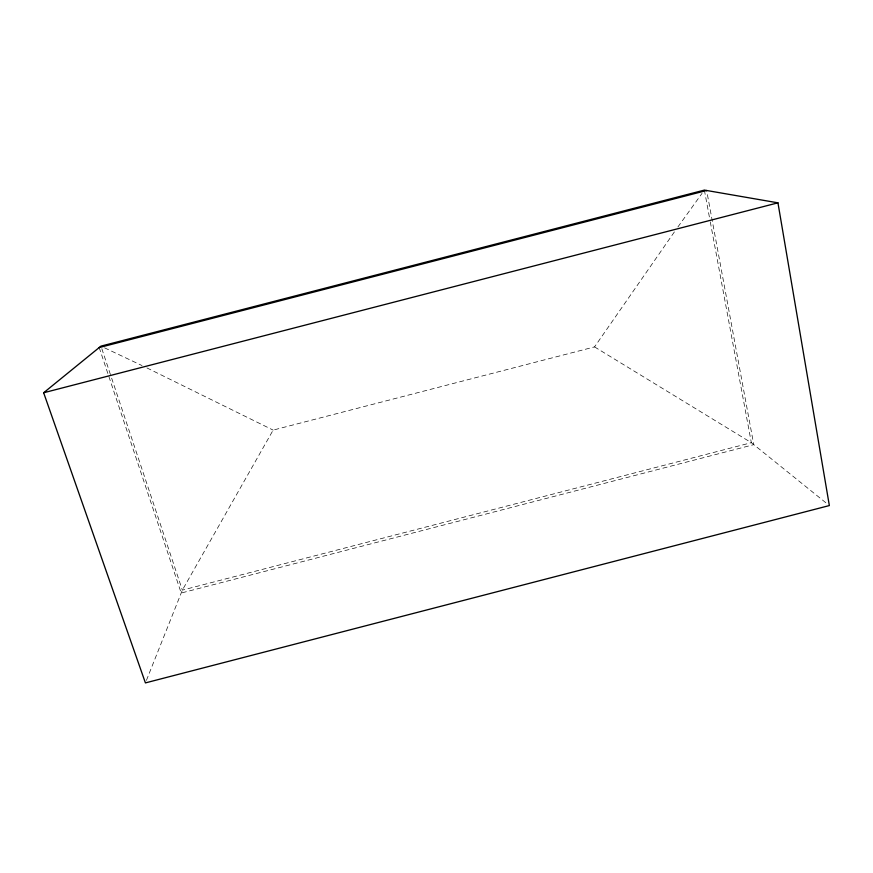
<?xml version="1.0" encoding="UTF-8"?>
<svg xmlns="http://www.w3.org/2000/svg" width="873" height="873" viewBox="0 0 873 873"><rect width="100%" height="100%" fill="white"/><g stroke="black" fill="none" stroke-linecap="round" stroke-linejoin="round"><path stroke-width="0.65" stroke-dasharray="4.37 3.27" d="M146.424 680.373L182.359 590.126L273.14 430.105L594.546 346.908L674.753 231.389M677.895 226.969L702.045 193.337M104.585 347.847L142.037 365.58M146.937 367.926L273.14 430.105M594.546 346.908L751.337 442.687L827.255 503.874M101.825 348.698L111.22 376.896M111.657 378.173L182.359 590.126L751.337 442.687L709.847 219.494M99.195 347.574L181.202 593.029L753.77 444.652L706.65 190.489M704.38 190.096L709.596 218.163"/><path stroke-width="1.31" d="M43.65 392.763L100.962 346.134L704.38 190.096L777.952 202.831L829.35 505.565L145.42 682.904L43.65 392.763L777.952 202.831M99.195 347.574L706.65 190.489"/></g></svg>
